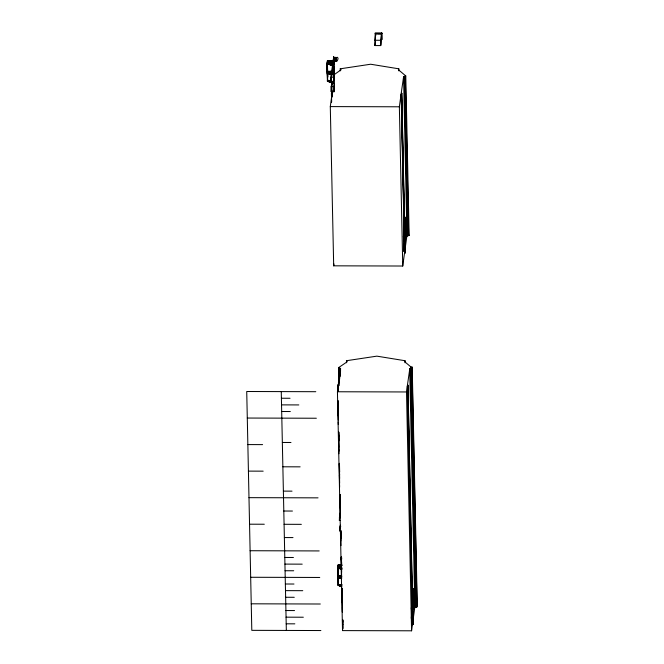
<?xml version="1.0" encoding="UTF-8"?>
<svg xmlns="http://www.w3.org/2000/svg" width="664" height="664" viewBox="0 0 664 664"><rect width="100%" height="100%" fill="white"/><g stroke="black" fill="none" stroke-linecap="round" stroke-linejoin="round"><path stroke-width="1" d="M335.768 58.839L335.776 59.287M335.793 60.233L336.49 61.295A2.498 1.154 -78.5 0 0 337.345 60.69L337.968 58.996A1.818 0.838 -78.5 0 0 337.951 58.034L337.271 57.262A2.498 1.154 -78.5 0 0 336.416 57.859L335.793 59.552A1.818 0.838 -78.5 0 0 335.81 60.515C336.158 62.474 336.042 55.627 335.785 58.507M335.801 59.079L336.059 58.722L335.818 60.623M335.951 60.366L335.951 58.399M335.669 59.918L335.652 60.69M335.776 58.424L335.677 59.03M335.976 59.86L335.876 60.988M404.6 235.587L404.55 235.139M412.502 607.12L412.684 606.954M335.494 58.424L335.577 57.544L335.669 58.598M335.66 60.125L335.569 61.287L335.494 60.333M335.81 59.934L336.026 57.917M335.503 58.233L335.577 57.253L335.635 57.892M332.05 64.956L332.573 64.491M328.356 63.561L329.535 63.586M332.614 66.948L332.697 72.658L332.008 72.7A3.071 1.195 -1.2 0 1 330.581 72.434L330.357 72.343A2.78 1.087 -1.2 0 1 329.809 71.629L329.228 71.172L328.481 71.612A4.49 1.751 -1.2 0 0 328.506 72.011A1.776 0.697 -1.2 0 0 329.029 72.401A5.934 2.316 -1.2 0 0 330.382 72.758A4.349 1.693 -1.2 0 0 332.041 72.924L332.656 72.351M329.219 73.289L329.867 73.165L329.551 72.799M332.373 82.253L332.207 82.253A3.071 1.195 -1.2 0 1 330.78 81.987L330.564 81.896A2.78 1.087 -1.2 0 1 330.008 81.182L329.875 80.817M333.735 59.27L333.726 60.017M333.934 68.824L333.868 69.571L334.05 68.824M335.81 58.05L336.017 57.834M339.744 567.952L340.391 567.67L339.179 567.695M341.62 576.85A3.071 1.195 -1.2 0 1 341.304 576.759L341.088 576.559A2.78 1.087 -1.2 0 1 340.532 575.846L339.802 575.397L339.047 576.037M340.591 577.381L339.843 577.489L340.433 577.074M340.308 584.959L340.64 585.424M332.282 65.047L331.685 65.504M328.481 71.505A4.49 1.751 -1.2 0 0 328.506 71.903A1.776 0.697 -1.2 0 0 329.029 72.301A5.934 2.316 -1.2 0 0 330.382 72.658A4.349 1.693 -1.2 0 0 332.041 72.816L332.589 72.6L332.523 73.38M327.169 63.578L327.443 60.939L333.087 61.013M327.468 63.42L328.248 63.62A4.49 1.751 -1.2 0 0 328.34 64.051A1.776 0.697 -1.2 0 0 328.863 64.441A5.934 2.316 -1.2 0 0 330.216 64.798A4.349 1.693 -1.2 0 0 331.875 64.964L332.531 64.698M327.227 66.217L327.468 63.827M327.651 63.146L327.95 60.988M327.244 67.089L327.51 64.549M327.709 63.146L328.008 60.988M327.244 68.085L327.535 65.429M327.277 68.849L327.551 66.309M327.302 69.728L327.568 67.189M328.124 63.03L328.464 60.988M327.319 70.608L327.584 68.068M327.269 71.505L327.609 68.948M327.352 72.368L327.626 69.828M328.58 63.03L328.921 60.988M327.36 73.355L327.642 70.708M327.393 74.127L327.36 71.513M327.41 75.007L327.443 60.939M329.037 63.038L329.377 60.988M327.427 75.887L327.676 73.505M327.452 76.767L327.701 74.385M327.452 77.754L327.717 75.256M327.485 78.518L327.734 76.136M331.278 80.576L327.476 80.659L327.709 78.95M329.933 63.155L330.282 60.988M330.406 63.038L330.738 60.988M330.855 63.038L331.137 60.997L330.913 63.038M331.311 63.038L331.593 60.997M331.369 63.038L331.651 60.997M331.768 63.047L332.108 60.997M332.207 63.155L332.564 60.997M332.681 63.047L332.963 60.997M330.913 76.983L331.021 82.236L331.27 76.9M332.457 66.043L332.631 64.184M332.797 72.127L332.739 63.852L333.718 56.706L333.876 64.25M334.191 72.31L334.249 73.579C330.622 71.106 329.402 79.165 333.685 76.908L334.175 71.322M332.133 74.426C333.76 44.803 331.236 91.018 332.813 65.96M333.776 56.706L332.747 64.383L333.22 74.086L333.013 70.982M332.207 69.911L332.307 74.426L334.075 60.814M333.286 62.034L333.403 67.438M331.726 73.521L331.336 79.157L331.693 74.758M333.004 64.541L333.901 57.627L333.743 64.624M332.324 70.185L332.896 65.96M333.975 58.083L333.353 64.383L333.892 58.083M332.291 72.791L332.838 66.939M332.365 73.721L333.262 66.79M333.452 64.914L333.934 60.15M331.61 80.41L331.029 82.203M331.377 82.203L331.61 80.518M332.448 74.409L332.913 71.289M332.481 74.019L332.706 72.127M333.411 66.981L334.017 64.25L333.901 57.627M331.12 86.503L331.228 91.79L331.934 83.075M331.402 80.734L331.212 82.187L333.793 82.211L334.258 78.842L333.917 66.259L333.245 71.604M333.975 66.259C331.967 85.432 335.187 52.796 333.95 74.177M331.925 83.232L331.768 88.71L331.577 86.635M334.1 67.338L333.519 71.87L334.092 67.637M333.685 73.372L334.199 68.616M331.668 89.856L331.411 91.74L334 91.765L334.349 83.083L331.817 83.075L331.294 86.428L333.884 86.461L334.349 83.083M333.652 75.572L334.141 69.703M332.664 83.498L332.913 81.68M333.602 76.991L334.399 71.222L333.934 71.206M332.747 83.498L332.996 81.68M331.627 101.708L331.402 93.143L332.166 92.952L332.415 91.151M332.888 83.498L333.145 81.68M334.116 68.616L333.702 76.534L334.108 67.18M331.502 93.607L332.058 93.74L332.124 96.844M340.283 70.865L340.242 68.799L370.653 64.234L398.807 68.815L398.657 69.936L405.779 75.945L403.587 76.792L401.23 93.151L401.944 93.342L401.122 93.939L404.517 253.167L402.749 266.023L333.685 265.824L330.298 106.597L332.058 93.74M333.452 83.573L334.407 76.642L333.652 76.393M333.685 265.824L333.942 263.957M375.127 33.2L382.032 33.217L375.127 33.2L375.26 39.566M374.82 40.255L375.683 33.955L381.443 33.972L380.58 40.272L380.688 45.584L374.936 45.567L374.82 40.255L380.58 40.272M374.936 45.567L375.55 41.068M380.688 45.584C381.949 44.355 381.302 22.211 381.584 39.06M382.173 39.591L382.032 33.217M405.065 362.793L405.023 360.726L376.861 356.145L346.45 360.718L347.313 361.689L338.549 367.648L338.989 367.831L339.246 380.862M338.989 367.831L339.437 367.922L339.628 379.144M339.437 367.922L340.615 368.553L338.748 385.518M339.736 368.238L339.902 376.197M337.843 390.996L337.611 385.062L338.374 384.871L338.69 382.622M338.15 391.021L337.71 385.518M340.499 368.553L340.557 371.267M405.023 360.726L404.866 361.855L411.987 367.856L409.796 368.711L407.447 385.062L408.152 385.261L407.339 385.85L412.419 624.691L411.58 630.8L342.516 630.601L337.436 391.76L338.042 385.659M337.893 404.957L338.009 410.211M338.333 402.998L338.125 404.907M338.242 410.211L338.308 409.273M338.25 421.972L338.308 424.603M338.574 436.746L338.474 432.405M338.939 435.327L338.806 436.754M338.814 448.515L338.93 453.736M339.387 475.017L339.495 480.271M339.619 474.967L339.619 474.503M339.586 484.604L339.636 487.227M340.449 508.616L340.35 503.32M340.292 502.416L340.225 503.362M340.167 520.393L339.362 520.393L339.536 516.36L339.586 518.908M339.752 516.517L340.275 512.757M339.362 520.393L339.653 518.783M340.059 516.733L340.325 514.824M340.4 531.059L339.594 531.059L339.536 528.511L340.283 525.183M340.341 528.303L340.632 525.971M340.624 526.469L340.341 528.511L339.536 528.511M341.039 535.69L340.79 541.044M402.749 266.023L399.363 106.796L401.122 93.939M340.981 534.794L340.914 535.74M401.537 93.873L404.932 253.034M404.434 76.526L407.82 235.753L406.858 236.069L404.766 251.332M338.009 577.033L338.316 577.414L338.059 565.006L341.894 565.014M337.901 568.235L338.275 565.197L341.977 565.23M337.918 569.114L338.192 566.575M337.926 570.102L338.208 567.454M337.959 570.874L338.233 568.334M338.474 567.562L338.731 565.205M337.976 571.745L338.25 569.206M338.001 572.625L338.267 570.086M338.017 573.505L338.283 570.965M338.847 567.247L339.188 565.205M338.017 574.501L338.167 565.155L337.685 567.629M338.051 575.265L338.3 572.883M338.076 576.144L338.316 573.762M339.304 567.255L339.586 565.205M338.341 574.642L338.092 577.024L338.947 577.199M339.362 567.255L339.644 565.205M338.109 577.904L338.358 575.522L338.914 575.605M339.76 567.255L340.101 565.205M340.217 567.255L340.557 565.205M341.188 559.885L341.13 557.287M341.628 557.984L341.421 559.885M338.117 584.776L342.002 584.793L338.233 584.677M340.657 567.371L341.014 565.205M341.279 564.217L341.396 569.438M341.13 567.255L341.412 565.213L341.188 567.255M341.653 562.707L341.512 564.134M341.636 568.982L341.628 569.438M341.844 590.752L342.317 595.882M342.076 590.669L342.284 588.76M342.192 595.981L342.267 595.035M342.209 607.701L342.292 612.117M342.524 622.517L342.458 619.919M342.956 620.608L342.757 622.517M342.699 623.903L342.964 624.359M342.516 630.601L342.782 619.703M405.687 227.843L405.546 220.855L405.97 227.636M404.011 232.948L403.654 241.63L404.119 238.251M404.733 227.627L404.932 224.93M405.397 221.527L406.011 217.053M403.38 236.276L403.828 241.63M405.994 221.809L406.077 221.195M406.011 222.789L406.102 222.174M406.127 222.407L406.028 217.933M405.106 224.93L405.214 230.234L404.434 234.707M406.185 217.053L406.293 222.357L405.513 226.839M406.011 228.208L406.21 226.756M404.675 238.899L404.658 238.359M406.053 228.756L406.219 226.864M404.21 242.501L403.861 251.183L404.326 247.805M404.691 238.982L405.14 234.483M406.161 229.786C406.824 217.626 405.007 237.355 405.712 236.417M403.587 245.829L403.687 251.133M406.061 237.106L405.845 230.74M404.152 247.855L404.036 242.501M405.306 234.483L405.422 239.787L404.633 244.261M406.385 226.607L406.501 231.91L405.712 236.392M404.982 244.983L404.965 245.116M406.974 236.069L403.587 76.792M404.517 253.167L405.181 252.494L401.795 93.267M407.82 235.753L409.14 235.355L408.617 234.948M411.58 630.8L406.501 391.959L407.339 385.85M407.746 385.784L412.419 624.691M410.642 368.437L415.73 607.236M413.68 599.185L413.904 589.034L413.365 592.354M411.506 606.265L411.738 604.472L411.771 606.29M413.323 593.267C414.726 580.336 414.436 596.596 413.415 598.364M411.912 604.472L411.564 613.154L412.02 609.784M412.643 599.152L412.834 596.455M413.298 593.06L414.087 588.578M411.282 607.809L411.73 613.154M413.962 591.333L413.382 595.865L413.713 591.101M413.821 595.276L413.772 593.707M413.78 595.691L414.203 593.89M413.008 596.455L413.124 601.767L412.336 606.24M413.589 599.077L413.879 599.169M411.381 616.806L411.697 614.482L411.472 620.184M411.414 617.586L411.937 614.183L412.053 619.437M413.44 602.821C415.017 589.989 414.61 606.083 413.614 607.917M412.568 609.892L412.576 610.432M414.046 599.675L413.572 604.887M414.021 599.202L414.128 598.389M412.112 614.026L411.555 620.184M412.717 609.61L413.041 606.008M413.63 607.485L413.348 605.419L414.294 598.131M413.348 605.419L413.921 600.654M411.481 621.479L411.755 617.08L411.763 622.716L412.228 619.338M413.581 605.419L413.929 601.186M411.622 621.479L411.796 619.155M413.946 604.53L414.187 602.173L413.655 602.057M411.713 621.479L412.029 619.155M413.987 605.244L413.979 603.261M414.029 605.037L413.913 599.733M412.659 616.798L412.651 616.225M412.709 615.818L413.216 606.008M413.705 599.858L413.796 608.639M411.597 622.658L411.896 617.08M412.668 622.865L414.759 607.593L415.606 607.278L410.526 368.437M414.875 607.593L409.68 368.752M412.659 624.625L407.572 385.784M412.825 624.625L408.003 385.178M415.606 607.278L417.042 606.879L416.527 606.473M330.074 72.393L330.581 72.534M329.958 74.086L331.286 73.779M341.213 556.947L341.628 576.493L340.649 576.817L341.628 576.385M341.661 586.071L340.856 586.37L341.661 585.963M335.843 57.776L336.009 60.681M331.535 80.942L330.647 80.875A1.286 0.506 -1.2 0 0 330.016 81.29A2.78 1.087 -1.2 0 0 330.564 82.004L330.78 82.087A3.071 1.195 -1.2 0 0 332.207 82.361L332.382 82.361M338.457 577.248L337.81 577.132M338.997 585.109L338.076 585.357M328.423 73.33C328.663 72.235 326.348 73.123 327.493 73.106M328.597 81.29L328.389 80.834M339.088 585.673L339.113 585.05M339.354 585.432L339.868 584.976M338.864 585.714L340.009 584.951L340.715 585.391A1.286 0.506 -1.2 0 1 341.371 584.984L341.553 584.959M332.133 64.466L332.573 64.599M335.859 60.831L335.801 60.383M338.308 575.497L337.777 575.646L338.192 575.837M338.192 585.274L338.399 585.391M332.373 65.105L331.826 65.421M332.681 73.048L332.457 73.007A1.27 0.49 -1.2 0 0 331.734 72.832M328.929 64.259L328.863 64.333A1.776 0.697 -1.2 0 1 328.34 63.943A4.49 1.751 -1.2 0 1 328.306 63.545L328.149 63.852M329.095 72.218L329.576 72.069M328.796 72.857L328.514 73.198A4.49 1.751 -1.2 0 0 328.539 73.604A1.776 0.697 -1.2 0 0 329.07 73.995L330.348 73.563M339.636 567.438L339.08 567.778A4.49 1.751 -1.2 0 0 339.063 568.268A1.776 0.697 -1.2 0 0 339.586 568.658L340.69 568.276M341.653 578.444A3.071 1.195 -1.2 0 1 341.337 578.344L341.122 578.261A2.78 1.087 -1.2 0 1 340.574 577.547A1.286 0.506 -1.2 0 1 341.205 577.132L341.578 577.099A4.349 1.693 -1.2 0 1 341.113 576.983A5.934 2.316 -1.2 0 1 339.76 576.618L341.039 576.186M340.026 585.988L339.96 586.171A1.776 0.697 -1.2 0 1 339.437 585.781A4.49 1.751 -1.2 0 1 339.412 585.382M331.353 73.04L330.523 73.256L331.029 73.181M328.323 71.82L328.058 71.231M329.319 73.189L329.867 73.057L328.979 72.907M329.991 81.174L330.033 81.124A1.286 0.506 -1.2 0 1 330.647 80.767L330.83 80.742M340.391 567.72L339.843 567.853M340.516 575.837L340.557 575.788A1.286 0.506 -1.2 0 1 341.171 575.431L341.545 575.397M328.522 71.521L329.784 71.446M328.73 81.074L329.585 80.734L329.917 81.207M339.254 575.738L340.109 575.505M327.153 71.579L327.916 71.305M337.81 567.479L338.283 567.761M337.818 577.24L338.823 577.041L339.013 577.672M338.051 585.042L338.681 585.05M330.041 64.499L330.921 64.317M330.016 74.136L330.606 73.82M341.802 568.965A3.071 1.195 -1.2 0 1 341.138 568.791L340.474 568.915L341.005 568.533M341.379 567.546L341.005 567.579A1.286 0.506 -1.2 0 0 340.366 567.994A2.78 1.087 -1.2 0 0 340.922 568.708L341.645 568.425M341.088 576.667L341.088 576.667A2.78 1.087 -1.2 0 1 340.532 575.954A1.286 0.506 -1.2 0 1 341.171 575.539L341.545 575.505M340.972 578.269L341.495 578.004M333.66 75.007L341.105 69.77L340.242 68.799M328.356 73.306L327.883 73.488M328.522 81.265L328.356 81.348M328.456 81.415L328.564 80.95M331.303 74.567L331.651 74.526A4.349 1.693 -1.2 0 1 330.423 74.351A5.934 2.316 -1.2 0 1 329.07 73.995L329.825 73.762M332.531 72.741L331.859 72.857A2.116 0.83 -1.2 0 0 331.162 73.505L330.166 73.712M329.303 81.88L329.991 81.722M339.76 576.618L341.669 576.153M338.391 382.738L338.574 385.784M328.456 63.478L329.344 63.354M328.962 80.817L328.68 81.166A4.49 1.751 -1.2 0 0 328.713 81.564A1.776 0.697 -1.2 0 0 329.236 81.954A5.934 2.316 -1.2 0 0 330.589 82.311A4.349 1.693 -1.2 0 0 332.249 82.477M329.908 64.433L330.406 64.466A3.071 1.195 -1.2 0 0 331.834 64.74L332.199 64.474M332.315 64.79L331.834 64.848A3.071 1.195 -1.2 0 1 330.415 64.574L330.191 64.483A2.78 1.087 -1.2 0 1 329.643 63.777A1.286 0.506 -1.2 0 1 330.274 63.362C331.145 63.669 331.162 63.802 330.274 63.254M329.053 64.3L330.971 64.117M329.41 64.217L330.78 64.084M329.219 72.26L330.514 71.936M329.784 72.168L331.261 72.293L330.581 72.335M340.341 568.425L340.864 568.226M340.541 577.257L339.238 577.414A4.49 1.751 -1.2 0 0 339.271 577.821A1.776 0.697 -1.2 0 0 339.794 578.211L340.889 577.829M340.549 577.979L341.703 577.746M340.151 586.03L341.064 585.789M332.747 72.559L331.859 72.55M330.448 72.384L331.253 72.185M330.655 81.938L331.461 81.846M341.337 578.037L340.839 578.303M331.203 71.529L330.481 71.67M331.153 73.264L330.481 72.808A1.286 0.506 -1.2 0 0 329.842 73.223A2.78 1.087 -1.2 0 0 330.39 73.936L330.614 74.127A3.071 1.195 -1.2 0 0 331.651 74.36L331.212 74.492M327.128 71.372L327.584 71.28M330.282 82.054L331.618 81.755L331.344 79.68M331.992 94.246L331.967 96.795M338.2 386.157L338.308 391.03M342.823 628.376L342.699 619.861M342.807 628.916L342.549 619.636M327.642 71.579L327.061 71.43M329.219 64.142L328.929 64.366A5.934 2.316 -1.2 0 0 330.216 64.69A4.349 1.693 -1.2 0 0 331.875 64.856M338.914 577.605L339.047 577.14M331.826 71.363L332.432 71.189M341.064 585.897L341.661 585.698M340.433 575.771L340.117 575.812M341.138 568.591L341.645 568.533M330.996 71.695L331.162 71.239L330.448 71.214M341.669 567.82L341.039 567.919M331.104 65.014L331.568 64.972A1.27 0.49 -1.2 0 1 332.282 65.147L332.373 65.213M332.423 64.582L331.685 64.591M332.473 63.495L332.257 63.221M329.145 80.867L329.717 80.867M339.843 576.991L339.287 577.224A4.49 1.751 -1.2 0 0 339.262 577.713A1.776 0.697 -1.2 0 0 339.794 578.103A5.934 2.316 -1.2 0 0 341.147 578.469A4.349 1.693 -1.2 0 0 341.537 578.527M341.205 577.024L341.578 576.991A4.349 1.693 -1.2 0 1 341.113 576.875M327.759 81.049L327.261 80.983L327.784 80.834M329.784 81.622L329.236 81.855A1.776 0.697 -1.2 0 1 328.705 81.456M340.134 568.326L339.586 568.658M340.341 577.879L339.794 578.211A5.934 2.316 -1.2 0 0 341.147 578.568A4.349 1.693 -1.2 0 0 341.537 578.635M340.873 568.334L341.694 568.226M341.072 577.887L341.711 577.854M341.246 585.847L341.661 585.806M329.809 81.132L329.593 81.149M340.225 575.912L340.242 575.431M332.307 73.364L331.859 73.355M331.585 82.51L332.017 82.469M332.041 63.221L331.651 63.304A2.116 0.83 -1.2 0 0 330.962 63.951A2.54 0.988 -1.2 0 0 331.568 64.549L332.166 64.723M332.05 63.329L331.651 63.404A2.116 0.83 -1.2 0 0 330.962 64.059L330.191 64.483M332.008 71.322L332.432 71.289M330.763 73.887L331.17 73.563A2.54 0.988 -1.2 0 0 331.776 74.102M327.244 63.329L328.116 63.37M327.443 72.882L328.323 73.032M329.502 71.587L329.394 71.596M330.556 73.638L331.178 73.671A2.54 0.988 -1.2 0 0 331.776 74.21M330.722 81.597L331.344 81.523A2.54 0.988 -1.2 0 0 331.95 82.17M331.701 82.494L331.942 82.494A1.27 0.49 -1.2 0 1 332.34 82.552M341.072 568.301L341.703 568.334M341.246 576.261L341.669 576.261M327.194 63.553L326.896 63.47M332.357 63.495L326.995 63.263L327.468 81.166M332.307 72.7L331.743 72.509A2.54 0.988 -1.2 0 1 331.128 71.919A2.116 0.83 -1.2 0 1 331.826 71.264M377.633 33.739L381.468 33.748M335.826 57.868L336.059 58.482M336.059 58.615L335.776 59.685M333.917 59.063L333.643 66.981M327.526 61.138L333.087 60.806L327.327 60.831L327.676 77.314M333.735 61.652L334.199 61.669L333.286 71.065M333.992 62.756L333.818 64.026M327.02 63.047L332.788 63.088L333.021 74.326M326.995 63.246L332.78 63.263M334.141 63.37L334.125 58.083M332.382 65.96L332.025 69.322M332.656 69.521L333.12 69.546M332.913 70.633L332.739 71.903M332.822 71.289L333.295 70.982M332.523 72.791L331.859 72.957A2.116 0.83 -1.2 0 0 331.17 73.613M332.249 72.882L332.838 72.965M334.341 72.924L334.324 67.637M333.56 73.936L333.743 71.87M333.569 74.468L333.843 76.534M331.535 81.049L327.369 80.776L328.265 80.892M331.593 91.308L331.776 89.242L331.676 91.308M330.298 106.597L399.363 106.796M405.978 237.214L405.903 230.657M405.754 231.022L405.762 230.632M405.621 231.288L405.671 233.363M405.679 233.886L405.721 235.961M340.499 369.392L340.499 371.342M315.79 391.702L246.726 391.503L251.805 630.344L320.878 630.543M337.436 391.76L406.501 391.959M281.403 398.242L290.035 398.267M281.544 404.874L298.808 404.924M281.685 411.506L290.317 411.531M247.29 418.046L316.354 418.237M282.341 442.465L290.973 442.49M247.855 444.581L262.595 444.623M282.864 466.792L300.128 466.842M248.419 471.116L263.16 471.158M283.379 491.119L292.011 491.144M248.983 497.66L318.048 497.851M283.802 511.023L292.434 511.048M340.325 516.376L339.503 516.451L340.333 516.517L340.117 517.845L339.312 517.845M249.548 524.195L264.289 524.236M284.084 524.294L301.348 524.344M340.532 527.116L339.81 527.158M284.366 537.558L292.998 537.583M250.112 550.73L319.185 550.929M284.79 557.461L293.422 557.486M284.931 564.101L302.195 564.151M338.051 565.047L341.927 565.164M338.258 565.354L341.387 565.346M341.628 567.38L337.752 567.264L338.092 584.992L341.927 584.992M337.719 567.479L341.669 567.479M341.595 567.587L337.835 567.571L338.308 567.429M337.951 567.695L341.636 567.703M285.072 570.733L293.704 570.758M250.677 577.273L319.749 577.464M285.354 584.005L293.986 584.029M285.495 590.636L302.759 590.686M413.83 594.977L413.979 592.62L413.464 592.603M285.636 597.268L294.268 597.293M413.904 600.082L413.531 602.821M251.241 603.808L320.314 604.008M285.918 610.54L294.55 610.565M286.059 617.171L303.323 617.221M411.273 617.586L411.547 619.653L411.929 614.482L411.887 616.549M286.201 623.811L294.833 623.836M338.316 567.537L338.316 584.785M338.615 576.045L339.013 575.555M331.635 64.848L331.004 64.939M331.809 72.915L330.481 72.915A1.286 0.506 -1.2 0 0 329.842 73.33A2.78 1.087 -1.2 0 0 330.398 74.044L330.39 73.936M339.794 567.537L340.391 567.778M341.562 567.562L340.997 567.471A1.286 0.506 -1.2 0 0 340.366 567.886A2.78 1.087 -1.2 0 0 340.914 568.6L341.138 568.691A3.071 1.195 -1.2 0 0 341.794 568.857M331.286 81.722L331.427 79.68M332.266 63.329L332.689 63.445L327.227 63.478L327.593 80.568M332.465 72.783L332.896 72.998M327.75 71.172L328.423 71.662M327.958 80.726L328.489 80.991M413.672 602.638L413.614 607.942M332.415 71.438L332.871 71.455L332.415 71.546M331.162 71.347L330.448 71.322A1.286 0.506 -1.2 0 0 329.809 71.737M411.489 617.362L411.555 620.94M331.535 97.575L331.543 102.322M338.449 568.185L338.922 567.654M405.181 252.494L404.625 252.378L401.305 96.23M413.083 624.019L412.527 623.903L412.46 620.782M339.088 575.721L337.76 575.597M414.079 608.722L413.846 599.858M327.875 73.38L328.448 73.065M335.536 60.872L335.486 60.15M339.146 575.879L339.138 575.688A4.49 1.751 -1.2 0 0 339.229 576.12A1.776 0.697 -1.2 0 0 339.76 576.518M335.926 57.892L335.967 58.482M335.652 57.66L335.66 58.399M417.274 605.717L412.195 366.877L410.867 367.126L410.958 371.267M405.779 75.945L409.14 235.355M411.987 367.856L417.042 606.879M405.297 76.119L408.667 235.438M411.448 367.632L416.569 606.971M404.824 76.211L408.169 235.712M411.033 368.13L416.071 607.236M406.268 150.686L406.31 152.762M411.572 400.218L411.614 402.284M414.236 525.324L414.278 527.39M414.892 556.341L414.942 558.407M404.318 76.526L407.704 235.753M413.913 588.578L413.913 594.363M414.12 598.131L414.112 603.916M406.036 227.669L406.069 229.786M413.672 589.034L413.813 595.575M405.721 220.971L405.837 227.686M413.589 589.649L413.747 599.219M405.662 230.914L405.895 237.397M413.365 592.894L413.589 599.368M413.572 602.447L413.796 608.921M401.72 93.807L405.106 253.034M407.928 385.718L413.008 624.558M401.363 93.873L404.741 253.167M407.447 385.045L412.352 615.611M398.807 68.815L398.856 70.882M375.683 33.955L375.724 35.723M346.45 360.718L346.5 362.785M333.502 71.496L333.544 74.335M333.685 76.908L333.793 82.211M333.884 86.461L334 91.765M339.852 368.238L340.018 376.197M338.549 367.648L338.906 385.743M332.299 82.211L332.332 83.979M332.249 91.117L332.291 93.184M331.61 73.521L331.668 76.177M338.267 385.659L338.316 387.726M331.842 93.674L331.9 96.844M341.595 557.362L341.636 559.437M331.577 93.068L331.668 97.201M337.785 384.979L337.918 391.196M338.217 401.048L338.316 409.829M338.881 432.106L338.98 440.879M339.462 463.323L339.636 471.938M340.134 494.639L340.3 502.988M340.898 530.669L340.964 534.346M341.445 556.971L341.62 565.205M342.201 588.362L342.3 597.085M331.153 76.9L331.261 82.203M331.353 86.453L331.469 91.756M338.067 401.006L338.308 416.029M338.706 432.106L338.98 447.428M339.404 463.754L339.636 478.478M339.985 494.639L340.3 506.898M340.748 530.619L340.964 538.388M341.371 557.229L341.636 572.335M342.026 588.362L342.284 602.763M337.984 400.923L338.3 420.121M338.574 432.496L338.964 451.171M339.229 463.555L339.644 483.267M339.893 494.605L340.308 514.318M340.74 530.677L340.972 545.634M341.968 588.271L342.284 607.344M341.122 578.261L341.337 578.244A3.071 1.195 -1.2 0 0 341.653 578.336M341.288 586.113L341.288 586.221A2.78 1.087 -1.2 0 1 340.74 585.507M340.914 585.963L339.96 586.171A5.934 2.316 -1.2 0 0 341.313 586.536A4.349 1.693 -1.2 0 0 341.711 586.594M327.153 63.072L327.476 80.659M337.876 567.297L338.208 584.876M281.262 391.602L286.342 630.443M335.893 59.685L335.959 59.03M341.62 576.742A3.071 1.195 -1.2 0 1 341.304 576.651M339.063 568.16A1.776 0.697 -1.2 0 0 339.586 568.55A5.934 2.316 -1.2 0 0 340.939 568.915A4.349 1.693 -1.2 0 0 341.744 569.023M341.744 569.131A4.349 1.693 -1.2 0 1 340.939 569.015M339.404 585.274A4.49 1.751 -1.2 0 0 339.437 585.681A1.776 0.697 -1.2 0 0 339.96 586.071A5.934 2.316 -1.2 0 0 341.313 586.428A4.349 1.693 -1.2 0 0 341.711 586.495M329.062 73.887A1.776 0.697 -1.2 0 1 328.539 73.496M331.651 74.252A3.071 1.195 -1.2 0 1 330.614 74.028M331.643 74.393A4.349 1.693 -1.2 0 1 330.415 74.243M331.934 82.386A1.27 0.49 -1.2 0 1 332.34 82.444M331.718 80.958A2.116 0.83 -1.2 0 0 331.336 81.473A2.54 0.988 -1.2 0 0 331.693 81.938M331.336 81.572A2.116 0.83 -1.2 0 1 331.726 81.058M332.249 82.369A4.349 1.693 -1.2 0 1 330.589 82.211M329.776 60.988L329.493 63.038L329.834 60.988"/></g></svg>
